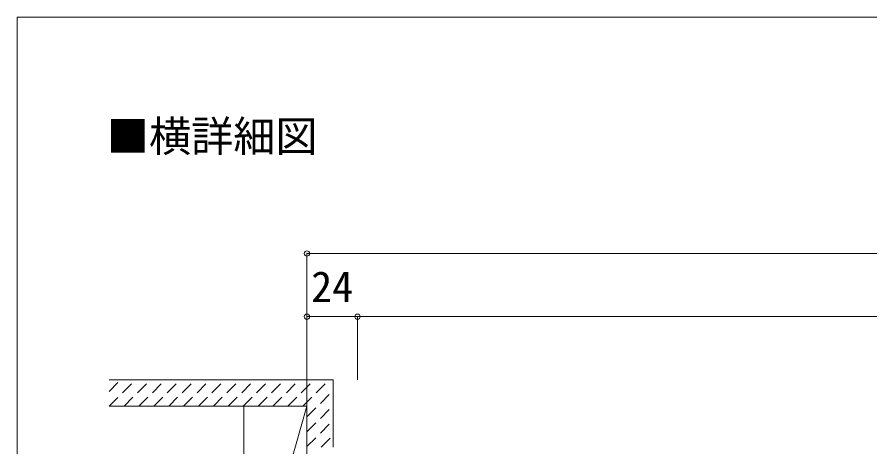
# Model space of a CAD drawing. Units: millimetres on the paper, with parts at other scales. Extents: x -197 to 198, y -138 to 137.
# Drawn here: x -197.2 to -116.2, y 96.2 to 137 of the extents above; entities that cross this region are included whole.
import ezdxf
from ezdxf.enums import TextEntityAlignment as Align

# ---------------------------------------------------------------- set-up
doc = ezdxf.new("R2010")
doc.units = ezdxf.units.MM
doc.header["$PDMODE"] = 32
doc.header["$PDSIZE"] = 0.5
doc.linetypes.add('DASHED1', pattern=[1.8, 1.2, -0.6])
for name, color, linetype, lineweight in [('0-3_仕上げ', 2, 'Continuous', 9), ('0-A_文字', 7, 'Continuous', 9), ('0-B_寸法', 7, 'Continuous', 9), ('0-C_ハッチ', 4, 'DASHED1', 9), ('F-0_補助線', 7, 'Continuous', 9)]:
    doc.layers.add(name, color=color, linetype=linetype, lineweight=lineweight)
doc.styles.add('ＭＳ ゴシック', font='')
doc.styles.get('ＭＳ ゴシック').set_extended_font_data('MS Gothic')

msp = doc.modelspace()

# ---------------------------------------------------------------- linework, layer by layer
at = {"layer": '0-3_仕上げ'}
for p, q in [((-188.467, 102.55), (-167.168, 102.55)), ((-169.668, 76.55), (-169.668, 102.55)), ((-167.168, 96.15), (-167.168, 102.55)), ((-188.467, 100.05), (-169.668, 100.05)), ((-175.668, 79.05), (-175.668, 100.05))]:
    msp.add_line(p, q, dxfattribs=at)
at = {"layer": '0-3_仕上げ', "color": 7}
msp.add_line((-169.668, 100.05), (-175.668, 79.05), dxfattribs=at)
at = {"layer": '0-B_寸法', "color": 4}
for p, q in [((-169.668, 114.55), (-169.668, 102.55)), ((-169.668, 114.55), (-25.268, 114.55)), ((-169.668, 108.55), (-164.868, 108.55)), ((-169.668, 108.55), (-169.668, 102.55)), ((-164.868, 108.55), (-164.868, 102.55)), ((-164.868, 108.55), (-30.068, 108.55)), ((-164.868, 108.55), (-164.868, 102.55))]:
    msp.add_line(p, q, dxfattribs=at)
at = {"layer": '0-B_寸法'}
for p in [(-169.668, 114.55), (-169.668, 108.55), (-164.868, 108.55)]:
    msp.add_point(p, dxfattribs=at)
at = {"layer": '0-C_ハッチ'}
for p, q in [((-188.467, 100.037), (-185.953, 102.55)), ((-188.467, 101.451), (-187.368, 102.55)), ((-187.039, 100.05), (-184.539, 102.55)), ((-185.625, 100.05), (-183.125, 102.55)), ((-184.211, 100.05), (-181.711, 102.55)), ((-182.797, 100.05), (-180.297, 102.55)), ((-181.382, 100.05), (-178.882, 102.55)), ((-179.968, 100.05), (-177.468, 102.55)), ((-178.554, 100.05), (-176.054, 102.55)), ((-177.14, 100.05), (-174.64, 102.55)), ((-175.726, 100.05), (-173.226, 102.55)), ((-174.311, 100.05), (-171.811, 102.55)), ((-172.897, 100.05), (-170.397, 102.55)), ((-171.483, 100.05), (-168.983, 102.55)), ((-170.069, 100.05), (-167.569, 102.55)), ((-169.668, 99.036), (-167.168, 101.536)), ((-169.668, 97.622), (-167.168, 100.122)), ((-169.668, 96.208), (-167.168, 98.708)), ((-168.312, 96.15), (-167.168, 97.294))]:
    msp.add_line(p, q, dxfattribs=at)
at = {"layer": 'F-0_補助線', "color": 3, "lineweight": 18}
msp.add_lwpolyline([(-197.2, 137), (197.8, 137), (197.8, -138), (-197.2, -138)], close=True, dxfattribs=at)

# ---------------------------------------------------------------- texts
at = {"layer": '0-A_文字', "style": 'ＭＳ ゴシック'}
msp.add_text('■横詳細図', height=2.933, dxfattribs=at).set_placement((-188.667, 123.333), align=Align.BOTTOM_LEFT)
at = {"layer": '0-B_寸法', "style": 'ＭＳ ゴシック'}
msp.add_text('24', height=2.933, dxfattribs=at).set_placement((-169.268, 109.05), align=Align.BOTTOM_LEFT)

doc.saveas('drawing.dxf')
